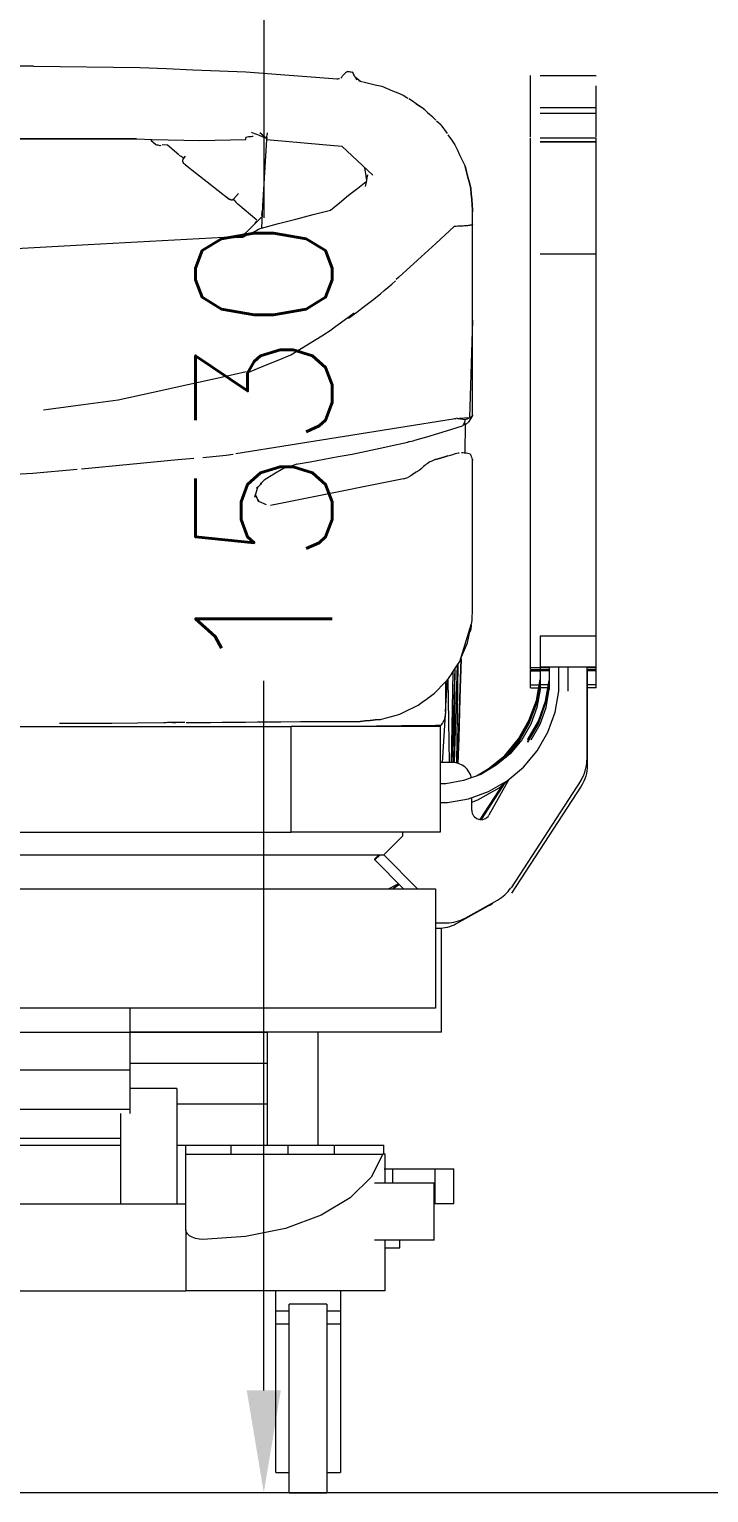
# Model space of a CAD drawing. Extents: x 3552052 to 4102982, y -707811 to -630695.
# Drawn here: x 3663495 to 3663993, y -700186 to -699113 of the extents above; entities that cross this region are included whole.
import ezdxf

# ---------------------------------------------------------------- set-up
doc = ezdxf.new("R2010")
doc.units = 0
doc.header["$LTSCALE"] = 6
doc.header["$MEASUREMENT"] = 0
doc.layers.get('Defpoints').update_dxf_attribs({"linetype": 'CONTINUOUS', "lineweight": 0})
for name, color, linetype, lineweight in [('ELE-4M UPS P.SB', 3, 'CONTINUOUS', 0), ('EQP', 6, 'CONTINUOUS', 0), ('MEP_HVAC_RA_DUCT', 1, 'CONTINUOUS', 0)]:
    doc.layers.add(name, color=color, linetype=linetype, lineweight=lineweight)
doc.styles.add('ROMANS', font='romans.shx')
doc.dimstyles.new('AEPL1', dxfattribs={"dimtxt": 100, "dimasz": 75, "dimexe": 1.25, "dimexo": 50, "dimtad": 0, "dimdec": 0, "dimtxsty": 'ROMANS', "dimcen": 2.5, "dimclrd": 7, "dimclre": 7, "dimadec": 0, "dimazin": 0, "dimtfac": 1, "dimtdec": 0, "dimtmove": 0, "dimatfit": 3, "dimfxl": 1, "dimlwd": 0, "dimlwe": 0, "dimarcsym": 0})

# ---------------------------------------------------------------- blocks, each defined once
blk = doc.blocks.new('*D171')
at = {"layer": 'Defpoints', "color": 0, "linetype": 'ByBlock', "transparency": 16777216}
for p in [(3663870.2, -698655.7), (3663666.8, -700185.7), (3663870.2, -700185.7)]:
    blk.add_point(p, dxfattribs=at)
at = {"layer": 'ELE-4M UPS P.SB', "color": 7, "linetype": 'ByBlock', "lineweight": 0, "transparency": 16777216}
for p, q in [((3663820.2, -698655.7), (3663665.6, -698655.7)), ((3663666.8, -698730.7), (3663666.8, -699251.1)), ((3663666.8, -700110.7), (3663666.8, -699590.4)), ((3663820.2, -700185.7), (3663665.6, -700185.7))]:
    blk.add_line(p, q, dxfattribs=at)
at = {"layer": 'ELE-4M UPS P.SB', "color": 7, "linetype": 'ByBlock', "transparency": 16777216}
for points in [[(3663654.3, -698730.7), (3663679.3, -698730.7), (3663666.8, -698655.7)], [(3663654.3, -700110.7), (3663679.3, -700110.7), (3663666.8, -700185.7)]]:
    blk.add_solid(points, dxfattribs=at)
at = {"layer": 'ELE-4M UPS P.SB', "color": 0, "linetype": 'ByBlock', "transparency": 16777216, "insert": (3663666.8, -699420.7), "char_height": 100, "attachment_point": 5, "rotation": 90, "style": 'ROMANS'}
blk.add_mtext('1530', dxfattribs=at)

msp = doc.modelspace()

# ---------------------------------------------------------------- linework, layer by layer
at = {"layer": 'EQP'}
for p, q in [((3663497.9, -699139.7), (3663575.9, -699140.7)), ((3663653.7, -699144), (3663720.5, -699149.1)), ((3663730.8, -699144), (3663730.8, -699144.5)), ((3663732.9, -699146.3), (3663732.9, -699145.6)), ((3663737.5, -699150.8), (3663734, -699148)), ((3663862.4, -699146.8), (3663862.4, -699146.7)), ((3663862.4, -699154.3), (3663862.4, -699146.8)), ((3663869.3, -699146.7), (3663910.5, -699146.7)), ((3663748.5, -699153.4), (3663753.3, -699154.5)), ((3663862.4, -699170.1), (3663862.4, -699154.3)), ((3663910.5, -699170.1), (3663910.5, -699154.3)), ((3663768.9, -699161.1), (3663772.4, -699163.3)), ((3663862.4, -699174.5), (3663862.4, -699170.1)), ((3663869.3, -699170), (3663910.5, -699170)), ((3663910.5, -699174.5), (3663910.5, -699170.1)), ((3663796.5, -699182.9), (3663793.4, -699180.1)), ((3663862.4, -699191.5), (3663862.4, -699174.5)), ((3663910.5, -699174.5), (3663869.3, -699174.5)), ((3663910.5, -699191.5), (3663910.5, -699174.5)), ((3663653.7, -699192), (3663653.7, -699192.3)), ((3663657.7, -699188.1), (3663658.1, -699188.4)), ((3663658.9, -699191.3), (3663658.3, -699191.4)), ((3663663.8, -699188.5), (3663668.9, -699192.6)), ((3663796.5, -699182.9), (3663801.2, -699189.2)), ((3663587.7, -699197.5), (3663584.1, -699194.4)), ((3663584.5, -699193.9), (3663584.7, -699193.7)), ((3663591.4, -699197.7), (3663590.9, -699198.1)), ((3663596.3, -699197.7), (3663592.4, -699197.5)), ((3663604.5, -699204.9), (3663596.3, -699197.7)), ((3663619.9, -699194.3), (3663653.6, -699193.5)), ((3663724, -699198.4), (3663746.7, -699219.6)), ((3663862.4, -699195.3), (3663862.4, -699192.3)), ((3663862.4, -699277.7), (3663862.4, -699195.3)), ((3663869.3, -699192.3), (3663910.5, -699192.3)), ((3663869.3, -699195.3), (3663910.5, -699195.3)), ((3663910.5, -699195.3), (3663869.3, -699195.3)), ((3663910.5, -699195.3), (3663910.5, -699192.3)), ((3663910.5, -699277.7), (3663910.5, -699195.3)), ((3663607.5, -699209.8), (3663607.4, -699209.3)), ((3663607.9, -699207.3), (3663607.5, -699206.9)), ((3663607.6, -699210.4), (3663607.5, -699209.8)), ((3663608.2, -699211.2), (3663607.6, -699210.4)), ((3663607.7, -699208.1), (3663609.5, -699205.8)), ((3663608.2, -699211.2), (3663608.6, -699211.6)), ((3663609.4, -699212.2), (3663608.6, -699211.6)), ((3663648.2, -699233.1), (3663644.5, -699237.4)), ((3663818.3, -699228.7), (3663818.6, -699229.5)), ((3663639.4, -699235.7), (3663640.3, -699236.3)), ((3663639.4, -699235.7), (3663639.5, -699235.7)), ((3663642.3, -699237.6), (3663642, -699237.5)), ((3663642.8, -699237.9), (3663642.5, -699237.7)), ((3663642.8, -699237.9), (3663643.9, -699237.8)), ((3663645.2, -699238.1), (3663646.3, -699239.6)), ((3663647.7, -699241.1), (3663646.3, -699239.6)), ((3663661.7, -699252.7), (3663647.7, -699241.1)), ((3663819.9, -699245.5), (3663819.9, -699246.7)), ((3663819.9, -699246.7), (3663819.9, -699245.5)), ((3663819.9, -699246.7), (3663819.9, -699245.5)), ((3663665.5, -699250), (3663651.1, -699264.4)), ((3663665.4, -699249.2), (3663665.7, -699246.3)), ((3663665.4, -699249.2), (3663665.6, -699248.1)), ((3663647, -699265.2), (3663652.6, -699264.8)), ((3663652, -699263.6), (3663650, -699264.2)), ((3663658, -699261.9), (3663657.5, -699262.3)), ((3663862.4, -699557.7), (3663862.4, -699277.7)), ((3663910.5, -699277.7), (3663869.3, -699277.7)), ((3663910.5, -699557.7), (3663910.5, -699277.7)), ((3663819.9, -699326), (3663817.6, -699397.7)), ((3663819.5, -699396.5), (3663819.9, -699396)), ((3663819.9, -699396), (3663819.5, -699396.5)), ((3663819.9, -699395.6), (3663819.9, -699396)), ((3663646.2, -699423.9), (3663805.6, -699398.3)), ((3663817.6, -699397.7), (3663810.3, -699398.1)), ((3663814.4, -699423.3), (3663814.7, -699402.2)), ((3663819.5, -699396.5), (3663816.5, -699401)), ((3663817.6, -699397.7), (3663818.2, -699397.3)), ((3663772.8, -699415.3), (3663772.4, -699415.4)), ((3663622.1, -699426.6), (3663639.3, -699425)), ((3663639.3, -699425), (3663644, -699424.3)), ((3663639.3, -699425), (3663644.3, -699424.3)), ((3663809.3, -699423.3), (3663810.1, -699423.2)), ((3663811.8, -699423.1), (3663812.6, -699423.1)), ((3663817.5, -699423.7), (3663817.8, -699424.3)), ((3663819.9, -699428.2), (3663819.9, -699428.9)), ((3663819.9, -699428.9), (3663819.9, -699428.2)), ((3663819.9, -699428.9), (3663819.9, -699428.2)), ((3663497.6, -699438.3), (3663530, -699435.2)), ((3663681.1, -699434.8), (3663681.6, -699434.6)), ((3663690.8, -699431.7), (3663690.5, -699431.7)), ((3663662.1, -699448.5), (3663662.1, -699449.3)), ((3663668.7, -699461.5), (3663663.2, -699459)), ((3663810.4, -699576.3), (3663819, -699548.5)), ((3663818.6, -699552.7), (3663817.8, -699554.7)), ((3663818.9, -699549.4), (3663818.6, -699552.7)), ((3663862.4, -699580.4), (3663862.4, -699557.7)), ((3663869.3, -699557.7), (3663869.3, -699580.4)), ((3663910.5, -699557.7), (3663869.3, -699557.7)), ((3663910.5, -699580.4), (3663910.5, -699557.7)), ((3663809, -699578.4), (3663808.1, -699650.8)), ((3663811.3, -699574), (3663811.4, -699574.5)), ((3663811.4, -699574.5), (3663811.3, -699574.1)), ((3663811.3, -699574.1), (3663811.4, -699574.5)), ((3663811.4, -699574.5), (3663811.3, -699574.1)), ((3663805.5, -699584.2), (3663804.2, -699650.4)), ((3663804.8, -699650.4), (3663807.1, -699581.3)), ((3663806.1, -699650.5), (3663807.2, -699581.1)), ((3663806.7, -699650.6), (3663808.9, -699578.5)), ((3663862.4, -699580.7), (3663862.4, -699580.4)), ((3663862.4, -699582), (3663862.4, -699580.7)), ((3663862.4, -699580.7), (3663869.3, -699580.7)), ((3663862.4, -699582.2), (3663869.3, -699582.2)), ((3663862.4, -699583.2), (3663862.4, -699582.3)), ((3663862.4, -699583.2), (3663869.3, -699583.2)), ((3663862.4, -699593.5), (3663862.4, -699583.2)), ((3663869.3, -699580.4), (3663869.3, -699596.9)), ((3663910.5, -699580.4), (3663869.3, -699580.4)), ((3663869.3, -699580.4), (3663869.3, -699580.7)), ((3663869.3, -699580.7), (3663869.3, -699582)), ((3663876.1, -699580.7), (3663869.3, -699580.7)), ((3663876.1, -699582.2), (3663869.3, -699582.2)), ((3663869.3, -699582.3), (3663869.3, -699583.2)), ((3663876.1, -699583.2), (3663869.3, -699583.2)), ((3663869.3, -699583.2), (3663869.3, -699593.5)), ((3663876.1, -699580.4), (3663876.1, -699596.9)), ((3663883, -699598.1), (3663883, -699580.4)), ((3663889.9, -699598.1), (3663889.9, -699580.4)), ((3663903.6, -699580.4), (3663903.6, -699648.6)), ((3663910.5, -699580.7), (3663903.6, -699580.7)), ((3663910.5, -699582.2), (3663903.6, -699582.2)), ((3663910.5, -699583.2), (3663903.6, -699583.2)), ((3663903.9, -699583.2), (3663903.9, -699652.6)), ((3663910.5, -699580.7), (3663910.5, -699580.4)), ((3663910.5, -699582), (3663910.5, -699580.7)), ((3663910.5, -699583.2), (3663910.5, -699582.3)), ((3663910.5, -699593.5), (3663910.5, -699583.2)), ((3663800.1, -699613), (3663801.5, -699589.5)), ((3663800.1, -699591), (3663800.1, -699614.3)), ((3663801.6, -699589.4), (3663802.7, -699650.4)), ((3663862.4, -699595.7), (3663862.4, -699593.5)), ((3663862.4, -699593.5), (3663868.6, -699593.5)), ((3663862.4, -699595.7), (3663868.2, -699595.7)), ((3663866.6, -699604.9), (3663869.3, -699589.5)), ((3663869.3, -699590), (3663866.6, -699605.4)), ((3663869.3, -699591.4), (3663866.6, -699606.8)), ((3663869.3, -699591.8), (3663866.6, -699607.2)), ((3663869.3, -699596.9), (3663867, -699609.9)), ((3663869.3, -699593.5), (3663869.3, -699595.7)), ((3663875.4, -699593.5), (3663869.3, -699593.5)), ((3663875.1, -699595.7), (3663869.3, -699595.7)), ((3663876.1, -699589.6), (3663873.4, -699604.9)), ((3663873.4, -699605.4), (3663876.1, -699590.1)), ((3663873.4, -699606.8), (3663876.1, -699591.5)), ((3663873.4, -699607.2), (3663876.1, -699592)), ((3663873.8, -699609.9), (3663876.1, -699596.9)), ((3663880.3, -699613.5), (3663883, -699598.1)), ((3663910.5, -699593.5), (3663903.9, -699593.5)), ((3663910.5, -699595.7), (3663903.9, -699595.7)), ((3663910.5, -699595.7), (3663910.5, -699593.5)), ((3663783, -699606.1), (3663782.6, -699606.4)), ((3663861.2, -699619.6), (3663866.6, -699604.9)), ((3663866.6, -699605.4), (3663861.2, -699620)), ((3663866.6, -699606.8), (3663861.2, -699621.4)), ((3663866.6, -699607.2), (3663861.2, -699621.9)), ((3663867, -699609.9), (3663862.5, -699622.3)), ((3663866.6, -699605.4), (3663866.6, -699604.9)), ((3663866.6, -699607.2), (3663866.6, -699606.8)), ((3663873.4, -699604.9), (3663868.1, -699619.6)), ((3663868.1, -699620), (3663873.4, -699605.4)), ((3663868.1, -699621.4), (3663873.4, -699606.8)), ((3663868.1, -699621.9), (3663873.4, -699607.2)), ((3663869.3, -699622.3), (3663873.8, -699609.9)), ((3663873.4, -699605.4), (3663873.4, -699604.9)), ((3663593.4, -699621.1), (3663593.9, -699621.1)), ((3663599.9, -699620.9), (3663601, -699620.9)), ((3663601, -699620.9), (3663602.3, -699620.9)), ((3663610, -699621), (3663610.5, -699621)), ((3663797.9, -699650.4), (3663799.9, -699615.4)), ((3663853.4, -699633.1), (3663861.2, -699619.6)), ((3663861.2, -699620), (3663853.4, -699633.6)), ((3663868.1, -699619.6), (3663860.3, -699633.1)), ((3663860.3, -699633.6), (3663868.1, -699620)), ((3663861.2, -699620), (3663861.2, -699619.6)), ((3663868.1, -699620), (3663868.1, -699619.6)), ((3663875, -699628.2), (3663880.3, -699613.5)), ((3663027.5, -699623.9), (3663686.8, -699623.9)), ((3663686.8, -699623.9), (3663686.8, -699623.8)), ((3663686.8, -699623.8), (3663796.1, -699623.8)), ((3663686.8, -699701.6), (3663686.8, -699623.9)), ((3663796.1, -699623.8), (3663796.1, -699622.9)), ((3663796.1, -699623.8), (3663796.1, -699701.5)), ((3663861.2, -699621.4), (3663853.4, -699635)), ((3663861.2, -699621.9), (3663853.4, -699635.5)), ((3663862.5, -699622.3), (3663855.9, -699633.8)), ((3663860.3, -699635), (3663868.1, -699621.4)), ((3663860.3, -699635.5), (3663868.1, -699621.9)), ((3663861.2, -699621.9), (3663861.2, -699621.4)), ((3663862.7, -699633.8), (3663869.3, -699622.3)), ((3663867.2, -699641.7), (3663875, -699628.2)), ((3663868.1, -699621.9), (3663868.1, -699621.4)), ((3663843.4, -699645.1), (3663853.4, -699633.1)), ((3663853.4, -699633.6), (3663843.4, -699645.6)), ((3663853.4, -699635), (3663843.4, -699647)), ((3663853.4, -699635.5), (3663843.8, -699646.9)), ((3663855.9, -699633.8), (3663847.4, -699643.9)), ((3663853.4, -699633.6), (3663853.4, -699633.1)), ((3663853.4, -699635.5), (3663853.4, -699635)), ((3663857.1, -699653.7), (3663867.2, -699641.7)), ((3663860.3, -699633.6), (3663860.3, -699633.1)), ((3663860.3, -699635.5), (3663860.3, -699635)), ((3663805.4, -699650.4), (3663796.1, -699650.4)), ((3663837.2, -699652.4), (3663825.8, -699659.1)), ((3663831.4, -699655.1), (3663843.4, -699645.1)), ((3663843.4, -699645.6), (3663831.4, -699655.6)), ((3663843.4, -699647), (3663836, -699653.1)), ((3663847.4, -699643.9), (3663837.2, -699652.4)), ((3663843.4, -699645.6), (3663843.4, -699645.1)), ((3663843.4, -699647.3), (3663843.4, -699647)), ((3663813.3, -699663.6), (3663800.3, -699665.9)), ((3663825.8, -699659.1), (3663813.3, -699663.6)), ((3663822.7, -699660.2), (3663831.4, -699655.1)), ((3663831.4, -699655.6), (3663824.9, -699659.4)), ((3663831.4, -699655.6), (3663831.4, -699655.1)), ((3663831.6, -699671.6), (3663845.1, -699663.7)), ((3663846.4, -699662.7), (3663831.8, -699689)), ((3663839.3, -699668.8), (3663846.2, -699663)), ((3663845.1, -699663.7), (3663857.1, -699653.7)), ((3663899.2, -699663.6), (3663848.2, -699742.2)), ((3663800.3, -699665.9), (3663796.1, -699665.9)), ((3663816.9, -699676.9), (3663831.6, -699671.6)), ((3663823.7, -699677.8), (3663839.3, -699668.8)), ((3663825.5, -699692.1), (3663842.3, -699666.3)), ((3663843.5, -699665.2), (3663826.1, -699692.1)), ((3663899.5, -699667.6), (3663848.4, -699746.2)), ((3663796.1, -699679.6), (3663801.5, -699679.6)), ((3663801.5, -699679.6), (3663816.9, -699676.9)), ((3663819.2, -699685.3), (3663819.2, -699676.1)), ((3663819.2, -699679.5), (3663823.7, -699677.8)), ((3663686.8, -699701.6), (3663027.5, -699701.6)), ((3663796.1, -699701.5), (3663686.8, -699701.5)), ((3663754.8, -699718), (3663768.5, -699704.3)), ((3663768.5, -699701.5), (3663768.5, -699704.3)), ((3662952.6, -699718), (3663754.8, -699718)), ((3663748.2, -699721), (3663751.1, -699718)), ((3663752, -699718), (3663748.2, -699721.8)), ((3663748.2, -699721.8), (3663748.2, -699721)), ((3663748.2, -699721.8), (3663769.2, -699742.9)), ((3663754.7, -699718), (3663779.5, -699742.9)), ((3662907.3, -699742.9), (3663792.7, -699742.9)), ((3663766.2, -699739.8), (3663761.6, -699742.9)), ((3663792.7, -699742.9), (3663792.7, -699830.4)), ((3663808, -699768.5), (3663831.8, -699755.2)), ((3663814.3, -699764.5), (3663838.1, -699751.3)), ((3663794.3, -699767.9), (3663801, -699767.9)), ((3663797.1, -699848.1), (3663797.1, -699771.6)), ((3663792.7, -699771.9), (3663794.6, -699771.9)), ((3663792.7, -699830.4), (3662907.3, -699830.4)), ((3663568.6, -699830.4), (3663568.6, -699848.1)), ((3663141.2, -699848.1), (3663568.6, -699848.1)), ((3663568.6, -699848.1), (3663568.6, -699875.6)), ((3663568.6, -699848.1), (3663669.2, -699848.1)), ((3663797.1, -699848.1), (3663568.6, -699848.1)), ((3663669.2, -699848.1), (3663669.2, -699870.9)), ((3663706.4, -699848.1), (3663706.4, -699931)), ((3663141.2, -699875.6), (3663568.6, -699875.6)), ((3663568.6, -699870.9), (3663669.2, -699870.9)), ((3663568.6, -699875.6), (3663568.6, -699904.5)), ((3663669.2, -699870.9), (3663669.2, -699900.7)), ((3663603, -699889.4), (3663568.6, -699889.4)), ((3663603, -699889.4), (3663568.6, -699889.4)), ((3663603, -699889.4), (3663603, -699889.6)), ((3663603, -699889.7), (3663603, -699889.7)), ((3663603, -699889.7), (3663603, -699950.2)), ((3663141.2, -699904.5), (3663568.6, -699904.5)), ((3663562, -699950.2), (3663562, -699907.6)), ((3663568.6, -699904.5), (3663568.6, -699907.6)), ((3663603, -699900.7), (3663669.2, -699900.7)), ((3663669.2, -699900.7), (3663669.2, -699931)), ((3663562, -699926), (3663147.7, -699926)), ((3663147.7, -699931), (3663562, -699931)), ((3663603, -699931), (3663609.6, -699931)), ((3663609.6, -699931), (3663642.9, -699931)), ((3663609.6, -699937.6), (3663609.6, -699931)), ((3663642.9, -699931), (3663684.5, -699931)), ((3663642.9, -699937.6), (3663642.9, -699931)), ((3663684.5, -699931), (3663718.6, -699931)), ((3663684.5, -699931), (3663684.5, -699937.6)), ((3663718.6, -699937.6), (3663718.6, -699931)), ((3663719, -699931), (3663754.8, -699931)), ((3663754.8, -699937.6), (3663754.8, -699931)), ((3663609.6, -699993), (3663609.6, -699937.6)), ((3663609.6, -699937.6), (3663754, -699937.6)), ((3663755.7, -699937.6), (3663754, -699937.6)), ((3663755.7, -699958.5), (3663755.7, -699937.6)), ((3663562, -699973.9), (3663562, -699950.2)), ((3663603, -699950.2), (3663603, -699973.9)), ((3663755.1, -699948.3), (3663761.4, -699948.3)), ((3663761.4, -699948.3), (3663792.2, -699948.3)), ((3663761.4, -699958.5), (3663761.4, -699948.3)), ((3663792.2, -699948.3), (3663806, -699948.3)), ((3663792.2, -699948.3), (3663792.2, -699973.9)), ((3663806, -699973.9), (3663806, -699948.3)), ((3663748, -699958.5), (3663777, -699958.5)), ((3663777, -699958.5), (3663791.6, -699958.5)), ((3663791.6, -700000.5), (3663791.6, -699958.5)), ((3663104.3, -699973.9), (3663609.6, -699973.9)), ((3663792.2, -699973.9), (3663791.6, -699973.9)), ((3663806, -699973.9), (3663792.2, -699973.9)), ((3663609.6, -699993), (3663609.6, -700037.7)), ((3663777, -700000.5), (3663747.9, -700000.5)), ((3663755.7, -700037.7), (3663755.7, -700000.5)), ((3663755.7, -700006.2), (3663766.6, -700006.2)), ((3663766.6, -700006.2), (3663766.6, -700000.5)), ((3663791.6, -700000.5), (3663777, -700000.5)), ((3663104.3, -700037.7), (3663609.6, -700037.7)), ((3663622.2, -700037.7), (3663609.6, -700037.7)), ((3663755.7, -700037.7), (3663622.2, -700037.7)), ((3663675.7, -700052.4), (3663675.7, -700037.7)), ((3663723, -700037.7), (3663723, -700052.4)), ((3663713, -700047.4), (3663685.5, -700047.4)), ((3663685.5, -700116.6), (3663685.5, -700047.4)), ((3663713, -700047.4), (3663713, -700116.6)), ((3663675.7, -700062.2), (3663675.7, -700052.4)), ((3663675.7, -700052.4), (3663685.5, -700052.4)), ((3663713, -700052.4), (3663723, -700052.4)), ((3663723, -700052.4), (3663723, -700062.2)), ((3663685.5, -700062.2), (3663675.7, -700062.2)), ((3663675.7, -700171), (3663675.7, -700062.2)), ((3663685.5, -700062.2), (3663675.7, -700062.2)), ((3663723, -700062.2), (3663713, -700062.2)), ((3663723, -700062.2), (3663713, -700062.2)), ((3663723, -700062.2), (3663723, -700171)), ((3663685.5, -700185.7), (3663685.5, -700116.6)), ((3663713, -700116.6), (3663713, -700185.7)), ((3663675.7, -700171), (3663685.5, -700171)), ((3663713, -700171), (3663723, -700171)), ((3663685.5, -700185.7), (3663713, -700185.7))]:
    msp.add_line(p, q, dxfattribs=at)
at = {"layer": 'EQP', "flags": 128}
for points in [[(3663497.9, -699139.7), (3663426.5, -699139.7), (3663355.4, -699139.7), (3663284.3, -699139.7), (3663213.2, -699139.7)], [(3663575.9, -699140.7), (3663595.4, -699141.5), (3663614.8, -699142.4), (3663634.3, -699143.2), (3663653.7, -699144)], [(3663720.4, -699149.1), (3663721.1, -699149), (3663721.8, -699148.9), (3663722.2, -699148.8)], [(3663720.4, -699149.1), (3663720.4, -699149.1), (3663720.4, -699149.1), (3663720.4, -699149.1), (3663720.5, -699149.1)], [(3663723.3, -699148.5), (3663723.9, -699147.8), (3663724.6, -699146.9), (3663725.4, -699146), (3663726.1, -699145.1)], [(3663726.1, -699145.2), (3663726.6, -699144.8), (3663727.2, -699144.3), (3663727.7, -699143.9), (3663728.2, -699143.5)], [(3663726.1, -699145.1), (3663726.1, -699145.1), (3663726.1, -699145.1), (3663726.1, -699145.1), (3663726.1, -699145.2)], [(3663728.2, -699143.6), (3663728.8, -699143.7), (3663729.5, -699143.8), (3663730.1, -699143.9), (3663730.8, -699144)], [(3663731.6, -699143.7), (3663731.9, -699144.5), (3663732.2, -699145.2), (3663732.6, -699146), (3663732.9, -699146.7)], [(3663735, -699150), (3663734.5, -699148.9), (3663734, -699147.9), (3663733.4, -699146.8), (3663732.9, -699145.8)], [(3663734.3, -699148.3), (3663735.4, -699149.1), (3663736.5, -699150), (3663737.5, -699150.9)], [(3663737.5, -699150.8), (3663737.5, -699150.8), (3663737.5, -699150.8), (3663737.5, -699150.8)], [(3663737.5, -699150.9), (3663741.5, -699151.8), (3663745.4, -699152.7), (3663748.5, -699153.4)], [(3663753.3, -699154.5), (3663757.2, -699156.2), (3663761.1, -699157.8), (3663765, -699159.4), (3663768.9, -699161.1)], [(3663783.6, -699170.9), (3663781, -699169.1), (3663778.4, -699167.3), (3663775.8, -699165.5), (3663773.2, -699163.7)], [(3663778.4, -699167.3), (3663779.9, -699168.3), (3663783.6, -699170.7)], [(3663783.6, -699170.7), (3663786.8, -699173.7), (3663788.3, -699175.1)], [(3663793, -699179.4), (3663790.6, -699177.3), (3663788.3, -699175.2), (3663786, -699173.1), (3663783.6, -699170.9)], [(3663659, -699191.4), (3663657.7, -699191.5), (3663655.7, -699191.7), (3663653.7, -699192)], [(3663658.1, -699188.4), (3663660.8, -699189.4), (3663663.5, -699190.5), (3663666.2, -699191.5), (3663668.9, -699192.6)], [(3663669, -699192.2), (3663669.1, -699191.4), (3663669.3, -699190.3), (3663669.4, -699189.1), (3663669.5, -699188.7)], [(3663801.7, -699190.2), (3663804.3, -699193.8), (3663806.9, -699197.4)], [(3663573.4, -699193.2), (3663462.5, -699193.2), (3663351.6, -699193.2), (3663240.7, -699193.2), (3663129.9, -699193.2)], [(3663129.9, -699193.2), (3663240.7, -699193.2), (3663351.6, -699193.2), (3663462.5, -699193.2), (3663573.4, -699193.2)], [(3663573.4, -699193.2), (3663585, -699193.5), (3663596.7, -699193.8), (3663608.3, -699194), (3663619.9, -699194.3)], [(3663584.7, -699193.8), (3663584.5, -699193.9), (3663584.4, -699194.1), (3663584.2, -699194.3), (3663584.1, -699194.4)], [(3663590.9, -699198.1), (3663590.1, -699198), (3663589.3, -699197.8), (3663588.5, -699197.7), (3663587.7, -699197.5)], [(3663653.6, -699193.5), (3663653.7, -699192.6), (3663653.7, -699192.3)], [(3663668.9, -699193.6), (3663667.9, -699209.8), (3663666.9, -699226), (3663665.9, -699242.3), (3663665, -699258.5)], [(3663669, -699192.2), (3663669, -699192.7), (3663668.9, -699193.6)], [(3663668.9, -699193.6), (3663682.6, -699194.8), (3663696.4, -699196), (3663710.2, -699197.2), (3663724, -699198.4)], [(3663806.9, -699197.4), (3663808.7, -699201.3), (3663810.6, -699205.3), (3663812.4, -699209.2), (3663814.3, -699213.2)], [(3663604.8, -699204.9), (3663605.1, -699205.2), (3663605.5, -699205.5)], [(3663605.5, -699205.5), (3663606.2, -699205.9), (3663606.9, -699206.3), (3663607.4, -699206.6)], [(3663607.3, -699208.8), (3663607.4, -699208.6), (3663607.5, -699208.4), (3663607.6, -699208.2)], [(3663607.5, -699209.3), (3663607.4, -699209), (3663607.3, -699208.8)], [(3663609.4, -699212.2), (3663617.4, -699218.5), (3663625.4, -699224.7), (3663633.4, -699231), (3663641.4, -699237.2)], [(3663610.8, -699213.4), (3663610.5, -699213.1), (3663610.1, -699212.8), (3663609.7, -699212.5), (3663609.4, -699212.2)], [(3663814.3, -699213.2), (3663815.3, -699217.2), (3663816.4, -699221.3), (3663817.5, -699225.4), (3663818.6, -699229.5)], [(3663818.6, -699229.5), (3663817.5, -699225.4), (3663816.4, -699221.3), (3663815.3, -699217.2), (3663814.3, -699213.2)], [(3663715.6, -699245.3), (3663722.3, -699239.9), (3663729, -699234.5), (3663735.7, -699229.2), (3663741.8, -699224.3)], [(3663742.2, -699222.6), (3663741.8, -699220), (3663741.2, -699216.1), (3663740.8, -699214.2)], [(3663742.9, -699219.5), (3663742.4, -699221.6), (3663742, -699223.7), (3663741.5, -699225.9), (3663741, -699228)], [(3663818.6, -699229.5), (3663818.9, -699233.5), (3663819.3, -699237.5), (3663819.6, -699241.5), (3663819.9, -699245.5)], [(3663819.9, -699245.5), (3663819.6, -699241.5), (3663819.3, -699237.5), (3663818.9, -699233.5), (3663818.6, -699229.5)], [(3663641.4, -699237.2), (3663640.9, -699236.9), (3663640.4, -699236.5), (3663639.9, -699236.1), (3663639.4, -699235.7)], [(3663641.4, -699237.2), (3663641.7, -699237.4), (3663641.9, -699237.5), (3663642.2, -699237.6), (3663642.5, -699237.7)], [(3663642, -699237.5), (3663641.8, -699237.5), (3663641.7, -699237.4), (3663641.6, -699237.3), (3663641.4, -699237.2)], [(3663644.5, -699237.4), (3663644.3, -699237.5), (3663644.2, -699237.6), (3663644, -699237.7), (3663643.9, -699237.8)], [(3663645.7, -699238.6), (3663644.9, -699238.1), (3663644, -699237.5)], [(3663644, -699237.7), (3663644.1, -699237.7), (3663644.2, -699237.7), (3663644.2, -699237.7)], [(3663644.2, -699237.7), (3663644.3, -699237.6), (3663644.4, -699237.5)], [(3663665, -699258.5), (3663677.6, -699255.2), (3663690.3, -699251.9), (3663703, -699248.6), (3663715.6, -699245.3)], [(3663819.9, -699245.5), (3663819.9, -699245.8), (3663819.9, -699246.1), (3663819.9, -699246.4)], [(3663819.9, -699246.4), (3663819.9, -699246.1), (3663819.9, -699245.8), (3663819.9, -699245.5)], [(3663660.4, -699255.1), (3663661.5, -699253.6), (3663661.8, -699253.1)], [(3663819, -699256.3), (3663818.2, -699256.4), (3663817.5, -699256.5), (3663816.8, -699256.6), (3663816.1, -699256.8)], [(3663819.9, -699255.7), (3663819.7, -699255.9), (3663819.4, -699256), (3663819.2, -699256.1), (3663819, -699256.3)], [(3663819.9, -699255.7), (3663819.9, -699253.5), (3663819.9, -699251.2), (3663819.9, -699248.9), (3663819.9, -699246.7)], [(3663819.9, -699326), (3663819.9, -699308.4), (3663819.9, -699290.9), (3663819.9, -699273.3), (3663819.9, -699255.7)], [(3663646.6, -699264.9), (3663592.3, -699267.9), (3663538, -699270.9), (3663485.3, -699273.8)], [(3663644.6, -699265.5), (3663645.1, -699265.3), (3663645.6, -699265.2), (3663646.1, -699265), (3663646.6, -699264.9)], [(3663651.2, -699265.5), (3663649.6, -699265.5), (3663647.9, -699265.5), (3663646.3, -699265.5), (3663644.6, -699265.5)], [(3663646.6, -699264.9), (3663647, -699265.2), (3663647.5, -699265.5)], [(3663650, -699264.2), (3663651.8, -699263.1), (3663653.4, -699262.1)], [(3663651.1, -699264.4), (3663653.1, -699263.7), (3663655.1, -699262.9), (3663657.1, -699262.2), (3663659.2, -699261.4)], [(3663660.6, -699260.8), (3663658.3, -699261.9), (3663655.9, -699263.1), (3663653.6, -699264.3), (3663651.2, -699265.5)], [(3663665, -699258.5), (3663663.9, -699259.1), (3663662.8, -699259.6), (3663661.7, -699260.2), (3663660.6, -699260.8)], [(3663806.4, -699257.3), (3663792.9, -699269.7), (3663779.4, -699282.1), (3663765.8, -699294.5), (3663763.9, -699296.2)], [(3663811.8, -699257.1), (3663810.4, -699257.2), (3663809.1, -699257.2), (3663807.8, -699257.3), (3663806.4, -699257.3)], [(3663816.1, -699256.8), (3663815, -699256.9), (3663814, -699256.9), (3663812.9, -699257), (3663811.8, -699257.1)], [(3663752.3, -699306.8), (3663755.1, -699304.4), (3663757.8, -699302), (3663760.6, -699299.7), (3663763.4, -699297.3)], [(3663729, -699324.6), (3663734.9, -699320.2), (3663740.7, -699315.7), (3663746.5, -699311.3), (3663752.3, -699306.8)], [(3663733, -699320.8), (3663725.7, -699326.2), (3663716.8, -699332.6)], [(3663819.9, -699396), (3663819.9, -699378.5), (3663819.9, -699361), (3663819.9, -699343.5), (3663819.9, -699326)], [(3663686.7, -699351.5), (3663694.3, -699346.8), (3663701.8, -699342.1), (3663709.3, -699337.4), (3663716.8, -699332.6)], [(3663654, -699364.8), (3663662.2, -699361.5), (3663670.4, -699358.1), (3663678.6, -699354.8), (3663686.7, -699351.5)], [(3663653.8, -699363.9), (3663636.8, -699367.7), (3663611.2, -699373.4), (3663585.6, -699379.1), (3663560, -699384.8)], [(3663560, -699384.8), (3663534.5, -699388.2), (3663509, -699391.6), (3663505.3, -699392.1)], [(3663818.2, -699397.2), (3663818.8, -699396.8), (3663819.3, -699396.4), (3663819.9, -699396)], [(3663819.9, -699396), (3663819.8, -699396.1), (3663819.7, -699396.2), (3663819.6, -699396.4), (3663819.5, -699396.5)], [(3663777.5, -699414.1), (3663786.3, -699411.5), (3663795, -699408.8), (3663803.8, -699406.2), (3663812.5, -699403.5)], [(3663805.6, -699398.3), (3663806.7, -699398.2), (3663807.9, -699398.2)], [(3663814.2, -699399.1), (3663812.6, -699398.8), (3663811.1, -699398.5), (3663809.5, -699398.3), (3663808, -699398)], [(3663808.7, -699398.1), (3663809.1, -699398.1), (3663810.3, -699398.1)], [(3663814, -699401), (3663813.5, -699401.8), (3663813, -699402.7), (3663812.5, -699403.5)], [(3663814.2, -699399.1), (3663814.1, -699400), (3663814, -699400.8), (3663813.9, -699401.7), (3663813.8, -699402.6)], [(3663813.8, -699402.6), (3663814.2, -699402.4), (3663814.6, -699402.3), (3663815, -699402.1), (3663815.4, -699402)], [(3663814.2, -699399.1), (3663815, -699398.7), (3663815.9, -699398.4), (3663816.7, -699398), (3663817.6, -699397.7)], [(3663815.4, -699402), (3663815.7, -699401.7), (3663816, -699401.5), (3663816.2, -699401.3), (3663816.5, -699401)], [(3663731.6, -699424.3), (3663741.8, -699422.1), (3663752, -699419.8), (3663762.2, -699417.6), (3663772.4, -699415.4)], [(3663772.4, -699415.4), (3663773.7, -699415.1), (3663775, -699414.8), (3663776.2, -699414.4), (3663777.5, -699414.1)], [(3663533.1, -699435), (3663568.5, -699431.6), (3663603.9, -699428.3), (3663615.5, -699427.2)], [(3663690.5, -699431.7), (3663700.7, -699429.9), (3663711, -699428), (3663721.3, -699426.1), (3663731.6, -699424.3)], [(3663792.4, -699428.3), (3663794.7, -699427.6), (3663797, -699426.9), (3663799.4, -699426.2), (3663801.7, -699425.5)], [(3663801.7, -699425.5), (3663799.4, -699426.2), (3663797, -699426.9), (3663794.7, -699427.6), (3663792.4, -699428.3)], [(3663801.7, -699425.5), (3663803.6, -699424.9), (3663805.5, -699424.4), (3663807.4, -699423.8), (3663809.3, -699423.3)], [(3663812.6, -699423.1), (3663813.8, -699423.2), (3663815.1, -699423.4), (3663816.3, -699423.5), (3663817.5, -699423.7)], [(3663819.9, -699428.2), (3663819.5, -699427.2), (3663819.1, -699426.3), (3663818.7, -699425.3), (3663818.3, -699424.3)], [(3663819.9, -699428.2), (3663819.9, -699428.4), (3663819.9, -699428.6), (3663819.9, -699428.7), (3663819.9, -699428.9)], [(3663819.9, -699428.9), (3663819.9, -699428.7), (3663819.9, -699428.6), (3663819.9, -699428.4), (3663819.9, -699428.2)], [(3663391, -699444.1), (3663417.6, -699442.6), (3663444.3, -699441.2), (3663471, -699439.7), (3663497.6, -699438.3)], [(3663681.7, -699434.6), (3663679.5, -699435.8), (3663675.3, -699438.3), (3663671.1, -699440.8), (3663667, -699443.3)], [(3663681.6, -699434.6), (3663683.9, -699433.9), (3663687.2, -699432.8), (3663690.5, -699431.7)], [(3663780.7, -699436.2), (3663778.6, -699437.5), (3663776.6, -699438.8), (3663774.5, -699440.1), (3663772.4, -699441.4)], [(3663784.8, -699432.5), (3663783.8, -699433.4), (3663782.8, -699434.4), (3663781.8, -699435.3), (3663780.7, -699436.2)], [(3663788.4, -699430), (3663787.5, -699430.6), (3663786.6, -699431.3), (3663785.7, -699431.9), (3663784.8, -699432.5)], [(3663792.4, -699428.3), (3663791.4, -699428.7), (3663790.4, -699429.2), (3663789.4, -699429.6), (3663788.4, -699430)], [(3663819.9, -699538), (3663819.9, -699510.7), (3663819.9, -699483.4), (3663819.9, -699456.2), (3663819.9, -699428.9)], [(3663660.2, -699455.9), (3663660.7, -699454.2), (3663661.2, -699452.6), (3663661.6, -699450.9), (3663662.1, -699449.3)], [(3663661.4, -699449), (3663661.9, -699448.6), (3663662.4, -699448.3), (3663662.9, -699447.9), (3663663.4, -699447.5)], [(3663663.4, -699447.5), (3663664.3, -699446.5), (3663665.2, -699445.4), (3663666.1, -699444.3), (3663667, -699443.3)], [(3663667, -699443.3), (3663666.1, -699444.3), (3663665.2, -699445.4), (3663664.3, -699446.5), (3663663.4, -699447.5)], [(3663769.1, -699442.4), (3663744.8, -699447.3), (3663720.5, -699452.1), (3663696.2, -699457), (3663671.8, -699461.9)], [(3663769.1, -699442.4), (3663769.9, -699442.2), (3663770.7, -699441.9), (3663771.6, -699441.6), (3663772.4, -699441.4)], [(3663663.2, -699459), (3663662.5, -699457.7), (3663661.8, -699456.4), (3663661.1, -699455), (3663660.9, -699454.7)], [(3663660.9, -699454.7), (3663661.1, -699455), (3663661.8, -699456.4), (3663662.5, -699457.7), (3663663.2, -699459)], [(3663819.3, -699548.1), (3663819.5, -699545.6), (3663819.6, -699543.1), (3663819.8, -699540.5), (3663819.9, -699538)], [(3663816.1, -699562.7), (3663816.8, -699559.1), (3663817.6, -699555.6), (3663818.3, -699552), (3663819, -699548.5)], [(3663810.4, -699576.3), (3663811.8, -699572.9), (3663813.2, -699569.5), (3663814.7, -699566.1), (3663816.1, -699562.7)], [(3663802.2, -699588.7), (3663804.3, -699585.6), (3663806.3, -699582.5), (3663808.3, -699579.4), (3663810.4, -699576.3)], [(3663808.9, -699650.9), (3663809.5, -699632.4), (3663810.5, -699603.5), (3663811.4, -699574.5)], [(3663811.4, -699574.5), (3663810.5, -699603.5), (3663809.7, -699632.4), (3663809.1, -699651)], [(3663809.1, -699651), (3663809.7, -699632.4), (3663810.5, -699603.5), (3663811.4, -699574.7)], [(3663811.4, -699574.7), (3663810.5, -699603.5), (3663809.7, -699632.4), (3663809.1, -699651)], [(3663811.1, -699574.5), (3663811.2, -699574.5), (3663811.3, -699574.5), (3663811.3, -699574.5), (3663811.4, -699574.5)], [(3663792, -699599.5), (3663794.6, -699596.8), (3663797.1, -699594.1), (3663799.7, -699591.4), (3663802.2, -699588.7)], [(3663780, -699608.3), (3663783, -699606.1), (3663786, -699603.9), (3663789, -699601.7), (3663792, -699599.5)], [(3663766.6, -699614.8), (3663770, -699613.1), (3663773.3, -699611.5), (3663776.6, -699609.9), (3663780, -699608.3)], [(3663517.1, -699621.6), (3663536.2, -699621.5), (3663555.3, -699621.4), (3663574.3, -699621.3), (3663593.4, -699621.1)], [(3663598.4, -699621), (3663597.4, -699621.1), (3663596.3, -699621.1), (3663595.2, -699621.2), (3663594.2, -699621.2)], [(3663606.1, -699621), (3663604.1, -699621), (3663602.2, -699621), (3663600.3, -699621), (3663598.4, -699621)], [(3663608.8, -699621), (3663608.4, -699621), (3663607.2, -699621), (3663606.1, -699621)], [(3663610.5, -699621), (3663619.1, -699621), (3663627.7, -699620.9), (3663636.3, -699620.8), (3663644.9, -699620.8)], [(3663644.9, -699620.8), (3663653.5, -699620.7), (3663662.1, -699620.6), (3663670.7, -699620.6), (3663679.3, -699620.5)], [(3663679.3, -699620.5), (3663693.8, -699620.4), (3663708.4, -699620.3), (3663722.9, -699620.2), (3663737.4, -699620.2)], [(3663752.3, -699618.8), (3663748.5, -699619.1), (3663744.8, -699619.5), (3663741.1, -699619.8), (3663737.4, -699620.2)], [(3663737.4, -699620.2), (3663741.1, -699619.8), (3663744.8, -699619.5), (3663748.5, -699619.1), (3663752.3, -699618.8)], [(3663752.3, -699618.8), (3663755.8, -699617.8), (3663759.4, -699616.8), (3663763, -699615.8), (3663766.6, -699614.8)], [(3663758.3, -699742.9), (3663764.4, -699739.7), (3663765.3, -699739.2)], [(3663766.1, -699739.7), (3663761.8, -699742.5), (3663761.3, -699742.9)], [(3663754, -699937.6), (3663745.5, -699954.4), (3663730.2, -699969.5), (3663708.9, -699982.3), (3663682.8, -699991.9), (3663653.4, -699997.9), (3663622.2, -700000)], [(3663622.2, -700000), (3663619.4, -699999.8), (3663616.7, -699999.3), (3663614.3, -699998.4), (3663612.3, -699997.3), (3663610.8, -699996), (3663609.9, -699994.5), (3663609.6, -699993)]]:
    msp.add_lwpolyline(points, dxfattribs=at)
at = {"layer": 'EQP'}
for centre, radius, start, end in [((3663786.3, -699614.3), 13.7, 315.361, 0), ((3663805.4, -699664.2), 13.8, 11.0999, 90), ((3663876.1, -699648.6), 27.5, 327, 0), ((3663826.1, -699685.3), 6.88, 180, 327), ((3663824.8, -699727.2), 27.5, 299, 327), ((3663794.3, -699757.6), 10.3, 261.0645, 270), ((3663801, -699740.4), 27.5, 270, 299)]:
    msp.add_arc(centre, radius, start, end, dxfattribs=at)
for centre, major_axis, ratio, start_param, end_param in [((3663741.1, -699622.9), (55, 0), 0.008727, 4.86236, 5.809577), ((3663741.1, -699622.9), (-55, 0), 0.008727, 2.671622, 3.141593), ((3663818.5, -699731.2), (27.5, 0), 0.999962, 5.218534, 5.341275), ((3663794.6, -699744.4), (-27.5, 0), 0.999962, 1.570796, 2.076942)]:
    msp.add_ellipse(centre, major_axis=major_axis, ratio=ratio, start_param=start_param, end_param=end_param, dxfattribs=at)
at = {"layer": 'EQP', "extrusion": (0, 0, -1)}
msp.add_ellipse((3663876.4, -699652.6), major_axis=(-27.5, 0), ratio=0.999962, start_param=3.141593, end_param=3.717551, dxfattribs=at)
at = {"layer": 'MEP_HVAC_RA_DUCT', "color": 8, "linetype": 'ByBlock'}
msp.add_lwpolyline([(3667204.2, -700185.7), (3660644.2, -700185.7)], dxfattribs=at)

# ---------------------------------------------------------------- dimensions: what is measured, and where the dimension line sits
at = {"layer": 'ELE-4M UPS P.SB', "color": 0, "linetype": 'ByBlock'}
dim = msp.add_linear_dim(base=(3663666.8, -700185.7), p1=(3663870.2, -698655.7), p2=(3663870.2, -700185.7), angle=90, dimstyle='AEPL1', dxfattribs=at)
dim.commit()
dim.dimension.update_dxf_attribs({"geometry": '*D171', "text_midpoint": (3663666.8, -699420.7)})

doc.saveas('drawing.dxf')
